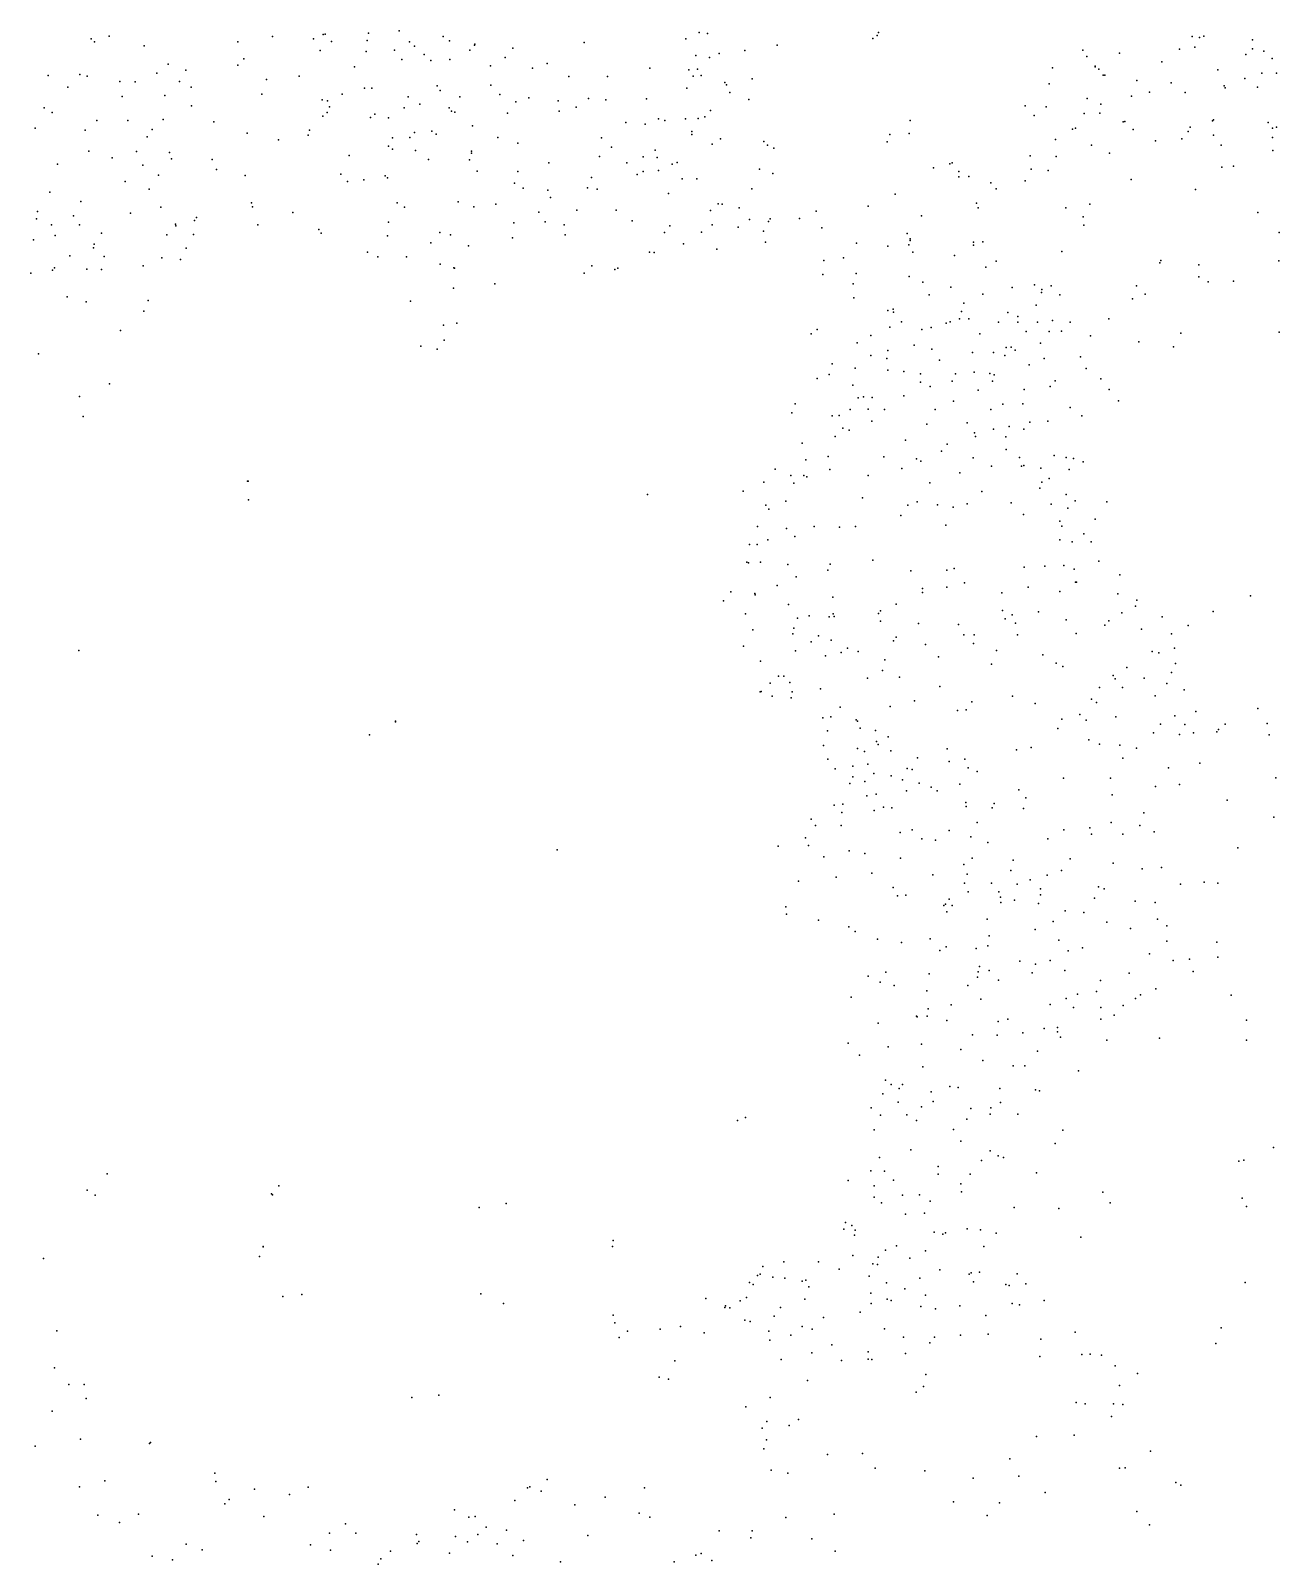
# Model space of a CAD drawing. Header units: millimetres. Extents: x -60275265 to 22802890, y -38578442 to 24337084.
# Drawn here: x -13600378 to -11039378, y -22014304 to -18869304 of the extents above; entities that cross this region are included whole.
import ezdxf

# ---------------------------------------------------------------- set-up
doc = ezdxf.new("R2010")
doc.units = ezdxf.units.MM
doc.header["$MEASUREMENT"] = 0
doc.layers.add('particles', color=7, linetype='Continuous', true_color=0x000000)

msp = doc.modelspace()

# ---------------------------------------------------------------- linework, layer by layer
at = {"layer": 'particles', "color": 93, "true_color": 0x67d435}
for p in [(-12844378, -18869304), (-13476378, -18886304), (-13469378, -18892304), (-13439378, -18880304), (-13367378, -18900304), (-13175378, -18892304), (-13104378, -18881304), (-13020378, -18886304), (-13000378, -18877304), (-12996378, -18876304), (-12983378, -18891304), (-12910378, -18889304), (-12907378, -18874304), (-12823378, -18892304), (-12813378, -18901304), (-12754378, -18881304), (-12741378, -18890304), (-12690378, -18899304), (-12689378, -18897304), (-12465378, -18893304), (-12256378, -18886304), (-12229378, -18873304), (-12212378, -18875304), (-12069378, -18899304), (-11873378, -18885304), (-11864378, -18879304), (-11861378, -18873304), (-11218378, -18881304), (-11203378, -18883304), (-11194378, -18880304), (-11094378, -18888304), (-13163378, -18927304), (-13006378, -18910304), (-12912378, -18912304), (-12854378, -18909304), (-12839378, -18928304), (-12793378, -18918304), (-12779378, -18930304), (-12740378, -18928304), (-12699378, -18909304), (-12627378, -18924304), (-12611378, -18905304), (-12236378, -18920304), (-12208378, -18924304), (-12188378, -18916304), (-12135378, -18910304), (-11442378, -18909304), (-11434378, -18922304), (-11367378, -18915304), (-11244378, -18907304), (-11212378, -18903304), (-11108378, -18918304), (-11094378, -18906304), (-11071378, -18911304), (-11054378, -18926304), (-13564378, -18961304), (-13499378, -18959304), (-13484378, -18962304), (-13341378, -18956304), (-13318378, -18938304), (-13282378, -18950304), (-13175378, -18940304), (-13049378, -18962304), (-12936378, -18943304), (-12657378, -18941304), (-12571378, -18946304), (-12541378, -18936304), (-12496378, -18963304), (-12417378, -18963304), (-12330378, -18946304), (-12250378, -18949304), (-12241378, -18962304), (-12232378, -18948304), (-12225378, -18961304), (-11504378, -18945304), (-11417378, -18942304), (-11417378, -18943304), (-11409378, -18948304), (-11400378, -18960304), (-11397378, -18960304), (-11280378, -18933304), (-11165378, -18949304), (-11075378, -18956304), (-11045378, -18956304), (-13524378, -18985304), (-13417378, -18973304), (-13386378, -18974304), (-13295378, -18973304), (-13271378, -18985304), (-13116378, -18969304), (-12915378, -18987304), (-12900378, -18987304), (-12766378, -18982304), (-12760378, -18992304), (-12656378, -18981304), (-12254378, -18987304), (-12176378, -18975304), (-12173378, -18980304), (-12120378, -18968304), (-11511378, -18978304), (-11331378, -18971304), (-11305378, -18995304), (-11261378, -18976304), (-11152378, -18982304), (-11150378, -18986304), (-11110378, -18967304), (-11084378, -18985304), (-13412378, -19004304), (-13325378, -19002304), (-13270378, -19023304), (-13126378, -18999304), (-13002378, -19011304), (-12991378, -19013304), (-12987378, -19025304), (-12961378, -18999304), (-12826378, -19005304), (-12802378, -19020304), (-12720378, -19005304), (-12638378, -19000304), (-12605378, -19015304), (-12578378, -19007304), (-12518378, -19013304), (-12481378, -19026304), (-12456378, -19008304), (-12420378, -19011304), (-12337378, -19009304), (-12166378, -18996304), (-12127378, -19010304), (-11560378, -19023304), (-11517378, -19025304), (-11433378, -19008304), (-11405378, -19020304), (-11342378, -19003304), (-11232378, -18996304), (-13572378, -19027304), (-13556378, -19037304), (-13464378, -19053304), (-13401378, -19053304), (-13328378, -19051304), (-13224378, -19056304), (-13001378, -19044304), (-12992378, -19037304), (-12903378, -19047304), (-12894378, -19040304), (-12866378, -19048304), (-12834378, -19027304), (-12742378, -19027304), (-12737378, -19034304), (-12730378, -19036304), (-12622378, -19038304), (-12516378, -19034304), (-12379378, -19057304), (-12312378, -19050304), (-12299378, -19053304), (-12257378, -19050304), (-12231378, -19049304), (-12217378, -19046304), (-12206378, -19033304), (-11796378, -19053304), (-11542378, -19043304), (-11439378, -19039304), (-11407378, -19038304), (-11359378, -19056304), (-11356378, -19055304), (-11176378, -19054304), (-11174378, -19052304), (-11062378, -19057304), (-13591378, -19069304), (-13488378, -19073304), (-13361378, -19087304), (-13351378, -19072304), (-13156378, -19079304), (-13031378, -19083304), (-13028378, -19073304), (-12858378, -19089304), (-12822378, -19088304), (-12813378, -19078304), (-12777378, -19075304), (-12768378, -19081304), (-12694378, -19064304), (-12642378, -19088304), (-12429378, -19089304), (-12340378, -19061304), (-12244378, -19076304), (-12244378, -19082304), (-11838378, -19082304), (-11798378, -19080304), (-11463378, -19071304), (-11457378, -19069304), (-11339378, -19072304), (-11226378, -19076304), (-11222378, -19067304), (-11174378, -19083304), (-11053378, -19069304), (-11053378, -19088304), (-11045378, -19067304), (-13481378, -19116304), (-13383378, -19117304), (-13315378, -19119304), (-13092378, -19093304), (-12866378, -19106304), (-12858378, -19112304), (-12811378, -19115304), (-12696378, -19116304), (-12696378, -19120304), (-12601378, -19100304), (-12409378, -19108304), (-12319378, -19114304), (-12202378, -19102304), (-12185378, -19091304), (-12096378, -19096304), (-12089378, -19104304), (-12076378, -19110304), (-11843378, -19097304), (-11498378, -19092304), (-11424378, -19104304), (-11387378, -19120304), (-11293378, -19095304), (-11239378, -19091304), (-11158378, -19104304), (-11052378, -19115304), (-13545378, -19143304), (-13433378, -19130304), (-13370378, -19145304), (-13311378, -19132304), (-13228378, -19133304), (-12947378, -19125304), (-12784378, -19133304), (-12700378, -19134304), (-12537378, -19140304), (-12433378, -19127304), (-12377378, -19140304), (-12344378, -19128304), (-12315378, -19129304), (-12284378, -19143304), (-12274378, -19139304), (-11748378, -19150304), (-11715378, -19142304), (-11710378, -19140304), (-11550378, -19126304), (-11497378, -19127304), (-11157378, -19149304), (-11133378, -19147304), (-13406378, -19178304), (-13338378, -19165304), (-13219378, -19154304), (-13160378, -19166304), (-12964378, -19163304), (-12950378, -19178304), (-12917378, -19175304), (-12873378, -19167304), (-12868378, -19171304), (-12684378, -19157304), (-12608378, -19182304), (-12601378, -19158304), (-12450378, -19170304), (-12356378, -19164304), (-12344378, -19158304), (-12312378, -19156304), (-12264378, -19173304), (-12234378, -19173304), (-12105378, -19153304), (-12078378, -19162304), (-11696378, -19158304), (-11696378, -19169304), (-11676378, -19168304), (-11631378, -19181304), (-11560378, -19177304), (-11548378, -19153304), (-11513378, -19156304), (-11343378, -19174304), (-13561378, -19200304), (-13357378, -19194304), (-12590378, -19192304), (-12539378, -19196304), (-12534378, -19211304), (-12458378, -19191304), (-12438378, -19194304), (-12292378, -19203304), (-12121378, -19193304), (-11827378, -19204304), (-11620378, -19193304), (-11211378, -19195304), (-13586378, -19240304), (-13497378, -19219304), (-13395378, -19243304), (-13333378, -19231304), (-13147378, -19222304), (-13145378, -19230304), (-13062378, -19242304), (-12848378, -19222304), (-12833378, -19231304), (-12723378, -19220304), (-12691378, -19230304), (-12646378, -19225304), (-12558378, -19241304), (-12480378, -19237304), (-12399378, -19237304), (-12206378, -19238304), (-12190378, -19224304), (-12182378, -19225304), (-12147378, -19232304), (-11989378, -19239304), (-11882378, -19229304), (-11660378, -19223304), (-11657378, -19232304), (-11477378, -19232304), (-11428378, -19225304), (-11083378, -19242304), (-13588378, -19255304), (-13557378, -19267304), (-13512378, -19249304), (-13500378, -19267304), (-13303378, -19266304), (-13302378, -19269304), (-13264378, -19258304), (-13260378, -19252304), (-13134378, -19267304), (-13009378, -19277304), (-12866378, -19262304), (-12609378, -19263304), (-12545378, -19261304), (-12506378, -19267304), (-12366378, -19259304), (-12289378, -19269304), (-12202378, -19267304), (-12149378, -19272304), (-12126378, -19256304), (-12087378, -19260304), (-12083378, -19255304), (-12023378, -19254304), (-11977378, -19273304), (-11773378, -19249304), (-11441378, -19251304), (-11440378, -19268304), (-13594378, -19298304), (-13550378, -19289304), (-13470378, -19307304), (-13455378, -19284304), (-13321378, -19288304), (-13266378, -19287304), (-13004378, -19284304), (-12868378, -19290304), (-12779378, -19304304), (-12761378, -19283304), (-12739378, -19288304), (-12612378, -19294304), (-12504378, -19288304), (-12300378, -19283304), (-12261378, -19306304), (-12224378, -19282304), (-12097378, -19280304), (-12093378, -19303304), (-11906378, -19305304), (-11802378, -19285304), (-11799378, -19308304), (-11796378, -19296304), (-11796378, -19299304), (-11666378, -19303304), (-11666378, -19309304), (-11647378, -19302304), (-11039378, -19283304), (-13520378, -19331304), (-13471378, -19314304), (-13449378, -19332304), (-13331378, -19335304), (-13293378, -19338304), (-13281378, -19315304), (-12909378, -19323304), (-12888378, -19333304), (-12829378, -19333304), (-12702378, -19310304), (-12331378, -19323304), (-12321378, -19324304), (-12193378, -19317304), (-11973378, -19340304), (-11933378, -19335304), (-11842378, -19311304), (-11791378, -19323304), (-11705378, -19330304), (-11485378, -19322304), (-11282378, -19340304), (-11040378, -19341304), (-13600378, -19366304), (-13555378, -19360304), (-13551378, -19355304), (-13485378, -19358304), (-13455378, -19359304), (-13369378, -19351304), (-12760378, -19348304), (-12732378, -19355304), (-12731378, -19356304), (-12465378, -19366304), (-12449378, -19351304), (-12402378, -19359304), (-12396378, -19356304), (-11975378, -19369304), (-11907378, -19367304), (-11641378, -19354304), (-11620378, -19342304), (-11284378, -19345304), (-11204378, -19349304), (-12733378, -19397304), (-12648378, -19388304), (-11913378, -19388304), (-11798378, -19373304), (-11770378, -19385304), (-11713378, -19395304), (-11587378, -19396304), (-11541378, -19390304), (-11526378, -19400304), (-11507378, -19392304), (-11332378, -19392304), (-11204378, -19374304), (-11185378, -19384304), (-11133378, -19383304), (-13525378, -19415304), (-13486378, -19425304), (-13359378, -19422304), (-12821378, -19424304), (-11912378, -19417304), (-11757378, -19411304), (-11686378, -19428304), (-11647378, -19409304), (-11538378, -19432304), (-11527378, -19406304), (-11489378, -19411304), (-11340378, -19419304), (-11314378, -19409304), (-13368378, -19444304), (-11842378, -19443304), (-11831378, -19440304), (-11830378, -19446304), (-11814378, -19466304), (-11714378, -19466304), (-11695378, -19460304), (-11691378, -19445304), (-11676378, -19460304), (-11615378, -19467304), (-11596378, -19447304), (-11575378, -19455304), (-11575378, -19467304), (-11535378, -19467304), (-11504378, -19463304), (-11468378, -19467304), (-11389378, -19460304), (-13416378, -19484304), (-12753378, -19473304), (-12726378, -19469304), (-11999378, -19491304), (-11987378, -19482304), (-11877378, -19494304), (-11838378, -19477304), (-11772378, -19482304), (-11753378, -19478304), (-11722378, -19469304), (-11653378, -19491304), (-11558378, -19486304), (-11511378, -19486304), (-11486378, -19485304), (-11426378, -19495304), (-11241378, -19489304), (-11039378, -19487304), (-12800378, -19516304), (-12766378, -19522304), (-12752378, -19504304), (-11905378, -19509304), (-11842378, -19525304), (-11788378, -19514304), (-11752378, -19522304), (-11668378, -19529304), (-11625378, -19529304), (-11599378, -19519304), (-11589378, -19518304), (-11581378, -19524304), (-11529378, -19510304), (-11327378, -19507304), (-11256378, -19517304), (-13584378, -19532304), (-11956378, -19552304), (-11909378, -19561304), (-11877378, -19535304), (-11844378, -19541304), (-11736378, -19545304), (-11602378, -19535304), (-11552378, -19554304), (-11521378, -19541304), (-11447378, -19538304), (-13438378, -19593304), (-11987378, -19582304), (-11962378, -19574304), (-11842378, -19565304), (-11809378, -19568304), (-11775378, -19573304), (-11775378, -19590304), (-11710378, -19588304), (-11703378, -19573304), (-11665378, -19569304), (-11633378, -19572304), (-11627378, -19588304), (-11624378, -19575304), (-11499378, -19587304), (-11435378, -19562304), (-11405378, -19583304), (-13500378, -19619304), (-11914378, -19596304), (-11903378, -19622304), (-11892378, -19620304), (-11874378, -19621304), (-11809378, -19618304), (-11755378, -19599304), (-11657378, -19606304), (-11562378, -19605304), (-11509378, -19599304), (-11388378, -19605304), (-12039378, -19653304), (-12032378, -19634304), (-11919378, -19646304), (-11882378, -19645304), (-11849378, -19646304), (-11745378, -19646304), (-11707378, -19629304), (-11631378, -19646304), (-11606378, -19635304), (-11565378, -19634304), (-11468378, -19642304), (-11369378, -19628304), (-13492378, -19660304), (-11956378, -19659304), (-11942378, -19658304), (-11934378, -19684304), (-11875378, -19670304), (-11762378, -19676304), (-11679378, -19673304), (-11625378, -19686304), (-11593378, -19681304), (-11563378, -19686304), (-11551378, -19672304), (-11514378, -19670304), (-11444378, -19659304), (-12018378, -19715304), (-11950378, -19701304), (-11921378, -19688304), (-11806378, -19709304), (-11720378, -19717304), (-11664378, -19694304), (-11662378, -19701304), (-11600378, -19702304), (-12010378, -19749304), (-11964378, -19742304), (-11850378, -19743304), (-11783378, -19747304), (-11732378, -19731304), (-11667378, -19745304), (-11599378, -19728304), (-11572378, -19744304), (-11501378, -19740304), (-11476378, -19744304), (-11461378, -19746304), (-12073378, -19768304), (-12041378, -19781304), (-12014378, -19781304), (-11961378, -19769304), (-11882378, -19781304), (-11813378, -19767304), (-11774378, -19752304), (-11694378, -19776304), (-11629378, -19762304), (-11568378, -19762304), (-11563378, -19761304), (-11528378, -19766304), (-11470378, -19769304), (-11441378, -19753304), (-13155378, -19793304), (-13154378, -19793304), (-12139378, -19813304), (-12096378, -19795304), (-12035378, -19797304), (-12008378, -19784304), (-11756378, -19796304), (-11530378, -19807304), (-11526378, -19795304), (-11511378, -19787304), (-13153378, -19831304), (-12335378, -19820304), (-12092378, -19842304), (-12051378, -19834304), (-11894378, -19827304), (-11801378, -19842304), (-11782378, -19835304), (-11740378, -19841304), (-11679378, -19839304), (-11649378, -19814304), (-11589378, -19837304), (-11507378, -19840304), (-11476378, -19820304), (-11458378, -19833304), (-11393378, -19835304), (-12086378, -19850304), (-11815378, -19863304), (-11708378, -19846304), (-11564378, -19861304), (-11489378, -19875304), (-11473378, -19848304), (-11417378, -19871304), (-12109378, -19886304), (-12050378, -19890304), (-12033378, -19906304), (-11993378, -19886304), (-11941378, -19887304), (-11908378, -19886304), (-11723378, -19883304), (-11485378, -19885304), (-11440378, -19901304), (-12126378, -19923304), (-12110378, -19923304), (-12088378, -19913304), (-11489378, -19913304), (-11464378, -19917304), (-11425378, -19917304), (-12131378, -19959304), (-12128378, -19960304), (-12103378, -19959304), (-12047378, -19964304), (-11960378, -19963304), (-11873378, -19955304), (-11562378, -19969304), (-11520378, -19967304), (-11481378, -19966304), (-11409378, -19957304), (-12030378, -19989304), (-11965378, -19975304), (-11795378, -19977304), (-11721378, -19975304), (-11706378, -19972304), (-11685378, -20001304), (-11460378, -19973304), (-11457378, -20000304), (-11455378, -20000304), (-11366378, -19985304), (-12164378, -20020304), (-12115378, -20023304), (-12114378, -20026304), (-12069378, -20007304), (-11955378, -20031304), (-11771378, -20013304), (-11771378, -20021304), (-11721378, -20010304), (-11608378, -20022304), (-11554378, -20010304), (-11489378, -20019304), (-11370378, -20024304), (-11098378, -20028304), (-12179378, -20038304), (-12046378, -20046304), (-11861378, -20064304), (-11857378, -20059304), (-11825378, -20045304), (-11607378, -20058304), (-11533378, -20061304), (-11362378, -20063304), (-11334378, -20049304), (-11331378, -20037304), (-11175378, -20060304), (-12134378, -20065304), (-12035378, -20094304), (-12027378, -20074304), (-12003378, -20069304), (-11962378, -20071304), (-11954378, -20065304), (-11952378, -20070304), (-11857378, -20080304), (-11779378, -20085304), (-11697378, -20087304), (-11601378, -20075304), (-11587378, -20067304), (-11580378, -20084304), (-11476378, -20077304), (-11397378, -20088304), (-11389378, -20079304), (-11322378, -20096304), (-11279378, -20071304), (-11226378, -20089304), (-12119378, -20098304), (-12037378, -20106304), (-11999378, -20122304), (-11984378, -20110304), (-11958378, -20119304), (-11830378, -20120304), (-11825378, -20113304), (-11686378, -20108304), (-11666378, -20126304), (-11665378, -20108304), (-11576378, -20108304), (-11456378, -20105304), (-11260378, -20106304), (-13501378, -20140304), (-12138378, -20131304), (-12031378, -20141304), (-11970378, -20151304), (-11938378, -20144304), (-11925378, -20135304), (-11903378, -20142304), (-11848378, -20159304), (-11765378, -20128304), (-11738378, -20153304), (-11619378, -20140304), (-11524378, -20149304), (-11300378, -20142304), (-11286378, -20145304), (-11254378, -20135304), (-12103378, -20162304), (-11853378, -20181304), (-11629378, -20168304), (-11497378, -20166304), (-11483378, -20173304), (-11352378, -20175304), (-11260378, -20185304), (-11252378, -20167304), (-12083378, -20207304), (-12066378, -20193304), (-12055378, -20193304), (-12043378, -20206304), (-11980378, -20219304), (-11884378, -20197304), (-11818378, -20195304), (-11735378, -20214304), (-11408378, -20216304), (-11380378, -20191304), (-11376378, -20198304), (-11361378, -20216304), (-11316378, -20197304), (-11270378, -20208304), (-11234378, -20221304), (-12104378, -20225304), (-12102378, -20224304), (-12079378, -20234304), (-12040378, -20237304), (-12038378, -20225304), (-11787378, -20243304), (-11670378, -20245304), (-11586378, -20234304), (-11540378, -20249304), (-11424378, -20240304), (-11414378, -20247304), (-11294378, -20233304), (-11975378, -20278304), (-11959378, -20276304), (-11940378, -20256304), (-11907378, -20282304), (-11837378, -20255304), (-11699378, -20263304), (-11681378, -20262304), (-11485378, -20281304), (-11448378, -20271304), (-11435378, -20283304), (-11374378, -20276304), (-11253378, -20274304), (-11210378, -20265304), (-11083378, -20259304), (-12905378, -20313304), (-12852378, -20285304), (-12852378, -20286304), (-11966378, -20305304), (-11904378, -20285304), (-11899378, -20299304), (-11867378, -20304304), (-11493378, -20300304), (-11297378, -20309304), (-11283378, -20291304), (-11244378, -20312304), (-11233378, -20292304), (-11215378, -20309304), (-11167378, -20307304), (-11164378, -20302304), (-11150378, -20291304), (-11064378, -20290304), (-11060378, -20313304), (-11974378, -20335304), (-11904378, -20341304), (-11890378, -20347304), (-11865378, -20327304), (-11862378, -20333304), (-11841378, -20317304), (-11836378, -20346304), (-11720378, -20342304), (-11578378, -20344304), (-11548378, -20339304), (-11430378, -20323304), (-11408378, -20332304), (-11366378, -20334304), (-11332378, -20340304), (-11965378, -20363304), (-11914378, -20377304), (-11883378, -20373304), (-11781378, -20360304), (-11716378, -20368304), (-11684378, -20363304), (-11360378, -20361304), (-11202378, -20371304), (-11950378, -20383304), (-11914378, -20399304), (-11889378, -20409304), (-11871378, -20392304), (-11835378, -20397304), (-11812378, -20405304), (-11802378, -20382304), (-11792378, -20384304), (-11677378, -20381304), (-11659378, -20388304), (-11482378, -20402304), (-11385378, -20402304), (-11266378, -20381304), (-11046378, -20401304), (-11920378, -20413304), (-11885378, -20438304), (-11866378, -20435304), (-11804378, -20428304), (-11778378, -20412304), (-11753378, -20420304), (-11741378, -20428304), (-11694378, -20414304), (-11573378, -20426304), (-11559378, -20442304), (-11382378, -20436304), (-11293378, -20419304), (-11244378, -20415304), (-11952378, -20457304), (-11936378, -20472304), (-11934378, -20455304), (-11870378, -20468304), (-11851378, -20461304), (-11834378, -20463304), (-11682378, -20452304), (-11681378, -20460304), (-11628378, -20463304), (-11624378, -20454304), (-11564378, -20464304), (-11317378, -20473304), (-11146378, -20447304), (-11999378, -20486304), (-11990378, -20499304), (-11938378, -20499304), (-11659378, -20493304), (-11428378, -20504304), (-11384378, -20493304), (-11325378, -20499304), (-11050378, -20482304), (-12011378, -20524304), (-11817378, -20513304), (-11792378, -20508304), (-11772378, -20526304), (-11744378, -20529304), (-11716378, -20509304), (-11672378, -20522304), (-11637378, -20534304), (-11514378, -20526304), (-11481378, -20508304), (-11424378, -20517304), (-11360378, -20517304), (-11296378, -20512304), (-12520378, -20549304), (-12067378, -20541304), (-12005378, -20540304), (-11973378, -20563304), (-11921378, -20551304), (-11889378, -20556304), (-11816378, -20566304), (-11669378, -20566304), (-11468378, -20567304), (-11124378, -20545304), (-11875378, -20597304), (-11686378, -20579304), (-11679378, -20599304), (-11590378, -20591304), (-11585378, -20570304), (-11486378, -20591304), (-11380378, -20576304), (-11320378, -20588304), (-11281378, -20585304), (-12025378, -20613304), (-11948378, -20605304), (-11831378, -20626304), (-11750378, -20600304), (-11685378, -20617304), (-11629378, -20617304), (-11577378, -20619304), (-11550378, -20610304), (-11529378, -20629304), (-11515378, -20601304), (-11410378, -20625304), (-11398378, -20629304), (-11242378, -20619304), (-11193378, -20615304), (-11165378, -20617304), (-11822378, -20643304), (-11805378, -20642304), (-11724378, -20660304), (-11716378, -20650304), (-11677378, -20635304), (-11614378, -20635304), (-11611378, -20646304), (-11610378, -20657304), (-11582378, -20652304), (-11533378, -20659304), (-11529378, -20641304), (-11418378, -20648304), (-11335378, -20654304), (-11294378, -20657304), (-12051378, -20666304), (-12050378, -20681304), (-11984378, -20693304), (-11727378, -20663304), (-11721378, -20676304), (-11710378, -20663304), (-11638378, -20691304), (-11478378, -20674304), (-11440378, -20677304), (-11289378, -20691304), (-11922378, -20707304), (-11909378, -20716304), (-11634378, -20725304), (-11540378, -20712304), (-11503378, -20696304), (-11393378, -20697304), (-11344378, -20710304), (-11270378, -20705304), (-11863378, -20732304), (-11814378, -20739304), (-11755378, -20731304), (-11735378, -20755304), (-11722378, -20748304), (-11661378, -20751304), (-11637378, -20746304), (-11491378, -20734304), (-11472378, -20756304), (-11443378, -20750304), (-11270378, -20736304), (-11167378, -20738304), (-11654378, -20788304), (-11571378, -20777304), (-11539378, -20783304), (-11509378, -20776304), (-11305378, -20762304), (-11257378, -20776304), (-11223378, -20773304), (-11165378, -20769304), (-11882378, -20808304), (-11846378, -20800304), (-11757378, -20803304), (-11658378, -20810304), (-11657378, -20799304), (-11634378, -20796304), (-11615378, -20816304), (-11546378, -20801304), (-11479378, -20796304), (-11406378, -20817304), (-11347378, -20802304), (-11216378, -20798304), (-11917378, -20851304), (-11858378, -20820304), (-11829378, -20827304), (-11762378, -20838304), (-11678378, -20827304), (-11453378, -20845304), (-11414378, -20839304), (-11324378, -20846304), (-11292378, -20834304), (-11292378, -20834304), (-11138378, -20847304), (-11759378, -20875304), (-11712378, -20867304), (-11651378, -20855304), (-11509378, -20866304), (-11476378, -20854304), (-11461378, -20872304), (-11405378, -20872304), (-11359378, -20868304), (-11334378, -20854304), (-11862378, -20904304), (-11783378, -20890304), (-11782378, -20891304), (-11761378, -20890304), (-11721378, -20899304), (-11616378, -20901304), (-11596378, -20896304), (-11494378, -20913304), (-11405378, -20896304), (-11378378, -20888304), (-11106378, -20898304), (-11923378, -20945304), (-11668378, -20928304), (-11618378, -20929304), (-11565378, -20924304), (-11521378, -20915304), (-11494378, -20922304), (-11488378, -20933304), (-11393378, -20939304), (-11285378, -20935304), (-11106378, -20939304), (-11900378, -20970304), (-11841378, -20953304), (-11773378, -20947304), (-11692378, -20958304), (-11535378, -20962304), (-11770378, -20994304), (-11647378, -20981304), (-11585378, -20992304), (-11561378, -20992304), (-11451378, -21002304), (-11847378, -21021304), (-11835378, -21030304), (-11819378, -21038304), (-11812378, -21030304), (-11715378, -21034304), (-11698378, -21036304), (-11612378, -21038304), (-11852378, -21049304), (-11821378, -21066304), (-11753378, -21045304), (-11749378, -21065304), (-11611378, -21067304), (-11539378, -21041304), (-11531378, -21043304), (-12134378, -21098304), (-11876378, -21078304), (-11857378, -21093304), (-11803378, -21092304), (-11773378, -21076304), (-11680378, -21101304), (-11672378, -21079304), (-11632378, -21091304), (-11631378, -21078304), (-11575378, -21091304), (-12150378, -21104304), (-11870378, -21123304), (-11783378, -21104304), (-11707378, -21122304), (-11483378, -21124304), (-11795378, -21164304), (-11692378, -21146304), (-11499378, -21151304), (-11051378, -21159304), (-11859378, -21180304), (-11650378, -21186304), (-11632378, -21166304), (-11616378, -21176304), (-11605378, -21180304), (-11122378, -21187304), (-11112378, -21185304), (-13443378, -21213304), (-11923378, -21227304), (-11877378, -21207304), (-11849378, -21208304), (-11830378, -21226304), (-11739378, -21198304), (-11739378, -21214304), (-11673378, -21214304), (-11537378, -21211304), (-13484378, -21247304), (-13468378, -21257304), (-13106378, -21254304), (-13104378, -21256304), (-13091378, -21238304), (-11870378, -21238304), (-11812378, -21257304), (-11777378, -21256304), (-11692378, -21234304), (-11691378, -21250304), (-11401378, -21251304), (-12680378, -21282304), (-12625378, -21274304), (-11870378, -21261304), (-11855378, -21273304), (-11755378, -21269304), (-11583378, -21282304), (-11491378, -21284304), (-11386378, -21273304), (-11115378, -21263304), (-11106378, -21280304), (-11929378, -21313304), (-11916378, -21319304), (-11806378, -21296304), (-11767378, -21294304), (-12405378, -21350304), (-11932378, -21327304), (-11910378, -21339304), (-11909378, -21329304), (-11747378, -21333304), (-11729378, -21337304), (-11724378, -21334304), (-11679378, -21326304), (-11652378, -21328304), (-11620378, -21335304), (-11446378, -21343304), (-13131378, -21383304), (-13123378, -21362304), (-13123378, -21363304), (-12407378, -21362304), (-11914378, -21381304), (-11862378, -21384304), (-11847378, -21370304), (-11824378, -21361304), (-11765378, -21371304), (-11645378, -21362304), (-13574378, -21387304), (-12098378, -21403304), (-12055378, -21394304), (-11984378, -21394304), (-11942378, -21409304), (-11873378, -21398304), (-11863378, -21399304), (-11797378, -21386304), (-11735378, -21410304), (-11671378, -21416304), (-11654378, -21415304), (-12126378, -21436304), (-12118378, -21440304), (-12109378, -21422304), (-12104378, -21419304), (-12078378, -21425304), (-12053378, -21427304), (-12018378, -21433304), (-12010378, -21431304), (-12004378, -21445304), (-11880378, -21423304), (-11845378, -21437304), (-11776378, -21427304), (-11675378, -21419304), (-11666378, -21435304), (-11600378, -21440304), (-11593378, -21442304), (-11577378, -21418304), (-11559378, -21439304), (-11109378, -21436304), (-13083378, -21465304), (-13044378, -21461304), (-12677378, -21459304), (-12630378, -21479304), (-12630378, -21479304), (-12215378, -21469304), (-12145378, -21474304), (-12132378, -21467304), (-12012378, -21470304), (-11877378, -21458304), (-11876378, -21479304), (-11843378, -21470304), (-11835378, -21473304), (-11807378, -21449304), (-11765378, -21462304), (-11587378, -21479304), (-11521378, -21473304), (-12405378, -21503304), (-12176378, -21487304), (-12175378, -21484304), (-12166378, -21488304), (-12075378, -21505304), (-12062378, -21487304), (-11974378, -21508304), (-11899378, -21497304), (-11774378, -21485304), (-11744378, -21490304), (-11694378, -21484304), (-11641378, -21504304), (-11572378, -21482304), (-13546378, -21535304), (-12402378, -21519304), (-12376378, -21536304), (-12309378, -21532304), (-12267378, -21526304), (-12219378, -21539304), (-12135378, -21513304), (-12124378, -21516304), (-12086378, -21536304), (-12018378, -21526304), (-11997378, -21532304), (-11849378, -21531304), (-11636378, -21542304), (-11458378, -21538304), (-11158378, -21529304), (-12393378, -21549304), (-12084378, -21554304), (-12041378, -21544304), (-11957378, -21564304), (-11810378, -21548304), (-11756378, -21560304), (-11746378, -21548304), (-11693378, -21544304), (-11528378, -21552304), (-11169378, -21561304), (-12279378, -21597304), (-12061378, -21594304), (-11998378, -21580304), (-11937378, -21596304), (-11882378, -21578304), (-11882378, -21593304), (-11875378, -21594304), (-11806378, -21582304), (-11530378, -21588304), (-11444378, -21584304), (-11427378, -21583304), (-11404378, -21585304), (-13551378, -21611304), (-12311378, -21630304), (-12292378, -21634304), (-12007378, -21637304), (-11764378, -21625304), (-11376378, -21607304), (-11330378, -21623304), (-13522378, -21645304), (-13490378, -21645304), (-12763378, -21667304), (-11784378, -21661304), (-11769378, -21649304), (-11367378, -21647304), (-13556378, -21700304), (-13486378, -21674304), (-12818378, -21672304), (-12133378, -21691304), (-12083378, -21672304), (-11456378, -21682304), (-11437378, -21685304), (-11379378, -21685304), (-11360378, -21686304), (-12090378, -21721304), (-12044378, -21729304), (-12025378, -21717304), (-11383378, -21711304), (-13498378, -21757304), (-12100378, -21735304), (-12091378, -21759304), (-11537378, -21752304), (-11460378, -21749304), (-13591378, -21772304), (-13356378, -21766304), (-13354378, -21764304), (-12096378, -21777304), (-11966378, -21789304), (-11894378, -21787304), (-11303378, -21782304), (-12081378, -21821304), (-11868378, -21817304), (-11766378, -21822304), (-11592378, -21798304), (-11367378, -21817304), (-11355378, -21816304), (-13500378, -21855304), (-13448378, -21843304), (-13222378, -21827304), (-13220378, -21844304), (-13031378, -21856304), (-12581378, -21857304), (-12576378, -21855304), (-12541378, -21840304), (-12341378, -21857304), (-12047378, -21827304), (-11667378, -21837304), (-11573378, -21833304), (-11251378, -21846304), (-11241378, -21852304), (-13193378, -21881304), (-13141378, -21860304), (-13069378, -21871304), (-12607378, -21883304), (-12553378, -21864304), (-12422378, -21876304), (-11707378, -21886304), (-11613378, -21888304), (-11519378, -21867304), (-13462378, -21913304), (-13379378, -21911304), (-13202378, -21890304), (-13122378, -21916304), (-12731378, -21902304), (-12701378, -21917304), (-12688378, -21916304), (-12484378, -21892304), (-12352378, -21909304), (-12330378, -21917304), (-12051378, -21918304), (-11952378, -21911304), (-11638378, -21914304), (-11331378, -21906304), (-13418378, -21928304), (-12987378, -21950304), (-12954378, -21931304), (-12933378, -21950304), (-12666378, -21938304), (-12624378, -21944304), (-12188378, -21945304), (-12120378, -21945304), (-11305378, -21933304), (-13281378, -21973304), (-13026378, -21974304), (-12809378, -21953304), (-12807378, -21971304), (-12804378, -21967304), (-12729378, -21957304), (-12704378, -21968304), (-12683378, -21953304), (-12643378, -21972304), (-12589378, -21965304), (-12457378, -21955304), (-12123378, -21960304), (-11998378, -21962304), (-13351378, -21997304), (-13309378, -22005304), (-13248378, -21984304), (-12985378, -21985304), (-12887378, -22014304), (-12882378, -22003304), (-12862378, -21987304), (-12741378, -21991304), (-12611378, -21996304), (-12513378, -22009304), (-12280378, -22009304), (-12236378, -21995304), (-12225378, -21992304), (-12203378, -22006304), (-11950378, -21987304)]:
    msp.add_point(p, dxfattribs=at)

doc.saveas('drawing.dxf')
